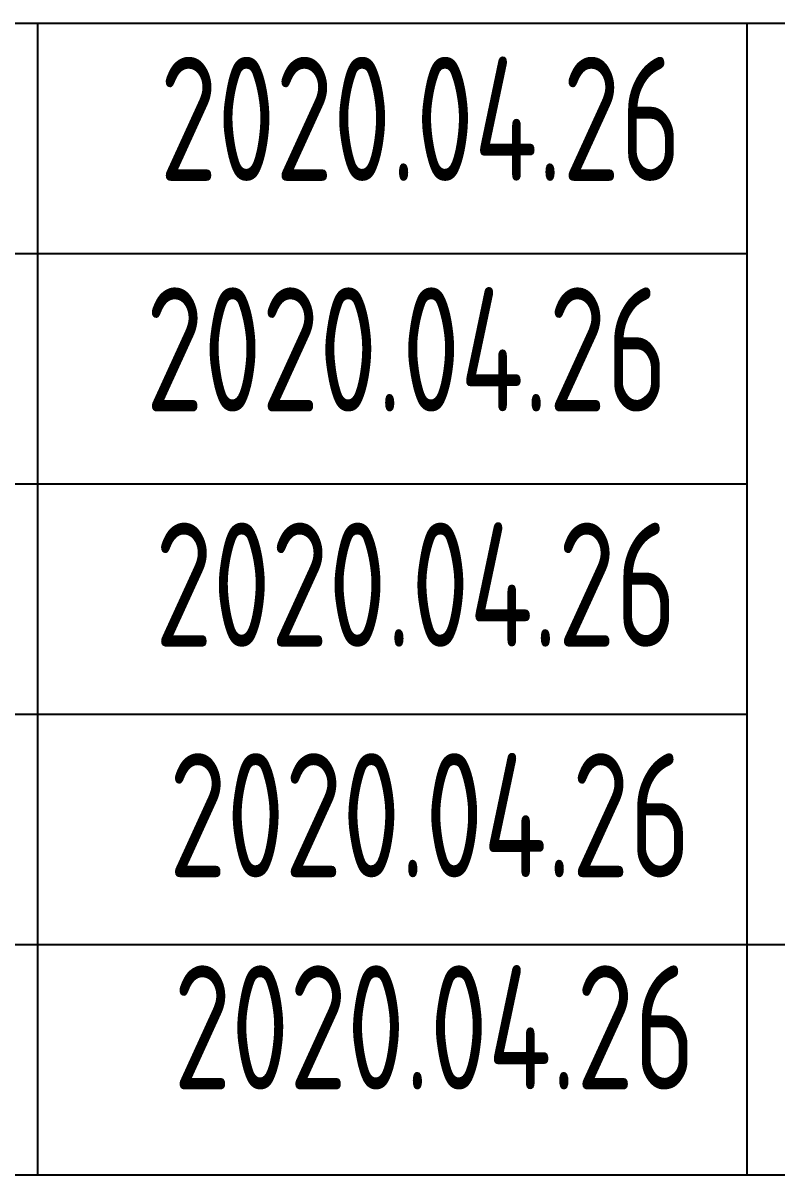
# Model space of a CAD drawing. Extents: x 5600590 to 5949977, y -428435 to -354779.
# Drawn here: x 5699299 to 5701426, y -410848 to -407598 of the extents above; entities that cross this region are included whole.
import ezdxf
from ezdxf.enums import TextEntityAlignment as Align

# ---------------------------------------------------------------- set-up
doc = ezdxf.new("R2010")
doc.units = 0
doc.header["$LTSCALE"] = 1000
doc.header["$MEASUREMENT"] = 0
doc.linetypes.add('2', pattern=[18.5, 12, -3, 0.5, -3])
doc.layers.get('0').update_dxf_attribs({"linetype": 'CONTINUOUS'})
doc.styles.add('sceie', font='sceie.shx', dxfattribs={"width": 0.7, "bigfont": 'sceic.shx'})

# ---------------------------------------------------------------- blocks, each defined once
blk = doc.blocks.new('qm')
at = {"style": 'sceie', "width": 0.8}
for p in [(-941169.6, -984626.3), (-941208.7, -985276.9), (-941182.6, -985940.5), (-941143.6, -986591.1), (-941130.5, -987189.7)]:
    blk.add_attdef('2020.04.26', text='', height=350, dxfattribs=at).set_placement(p, align=Align.MIDDLE)

msp = doc.modelspace()

# ---------------------------------------------------------------- linework, layer by layer
for p, q in [((5695841.2, -407597.7), (5706841.2, -407597.7)), ((5699341.2, -410847.7), (5699341.2, -407597.7)), ((5699341.2, -410847.7), (5699341.2, -407597.7)), ((5701341.2, -410847.7), (5701341.2, -407597.7)), ((5701341.2, -410847.7), (5701341.2, -407597.7)), ((5695841.2, -408247.7), (5701341.2, -408247.7)), ((5695841.2, -408897.7), (5701341.2, -408897.7)), ((5695841.2, -409547.7), (5701341.2, -409547.7)), ((5695841.2, -410197.7), (5701341.2, -410197.7)), ((5701341.2, -410197.7), (5713841.2, -410197.7)), ((5695841.2, -410847.7), (5713841.2, -410847.7))]:
    msp.add_line(p, q)

# ---------------------------------------------------------------- block references
at = {"color": 4, "linetype": '2'}
ref = msp.add_blockref('qm', (6641590.2, 576758.8), dxfattribs=at)
ref.add_attrib('2020.04.26', '2020.04.26', dxfattribs={"height": 350, "style": 'sceie', "width": 0.8}).set_placement((5700459.6, -410430.9), align=Align.MIDDLE)
ref.add_attrib('2020.04.26', '2020.04.26', dxfattribs={"height": 350, "style": 'sceie', "width": 0.8}).set_placement((5700446.6, -409832.3), align=Align.MIDDLE)
ref.add_attrib('2020.04.26', '2020.04.26', dxfattribs={"height": 350, "style": 'sceie', "width": 0.8}).set_placement((5700407.5, -409181.7), align=Align.MIDDLE)
ref.add_attrib('2020.04.26', '2020.04.26', dxfattribs={"height": 350, "style": 'sceie', "width": 0.8}).set_placement((5700381.5, -408518.1), align=Align.MIDDLE)
ref.add_attrib('2020.04.26', '2020.04.26', dxfattribs={"height": 350, "style": 'sceie', "width": 0.8}).set_placement((5700420.6, -407867.5), align=Align.MIDDLE)

doc.saveas('drawing.dxf')
